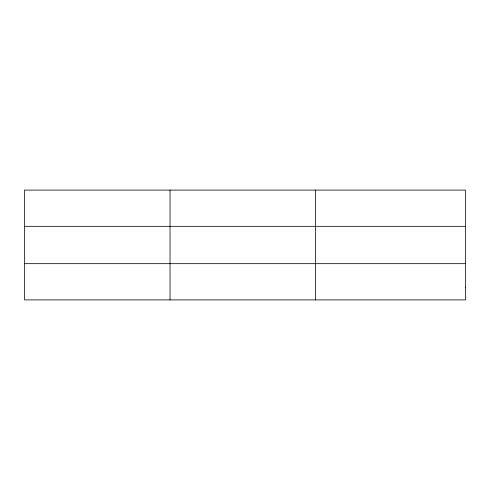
<?xml version="1.0" encoding="UTF-8"?>
<svg xmlns="http://www.w3.org/2000/svg" width="490" height="490" viewBox="0 0 490 490"><rect width="100%" height="100%" fill="white"/><g stroke="black" fill="none" stroke-linecap="round" stroke-linejoin="round"><path stroke-width="0.73" d="M170.03 299.905L170.03 190.096M315.56 299.905L315.56 190.096M24.5 226.331L465.5 226.331M24.5 263.669L465.5 263.669M465.5 287.826L465.5 299.905L24.5 299.905L24.5 190.096L465.5 190.096L465.5 287.826"/></g></svg>
